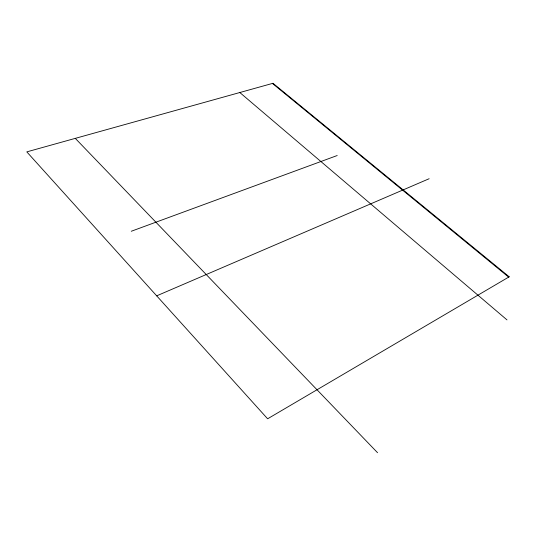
<?xml version="1.0" encoding="UTF-8"?>
<svg xmlns="http://www.w3.org/2000/svg" width="536" height="536" viewBox="0 0 536 536"><rect width="100%" height="100%" fill="white"/><g stroke="black" fill="none" stroke-linecap="round" stroke-linejoin="round"><path stroke-width="0.8" d="M156.673 295.845L429.148 178.722M131.273 231.257L337.198 155.527M272.422 83.442L508.657 277.119M239.719 92.44L506.996 319.898M75.288 138.368L377.558 452.719M509.2 276.797L267.625 418.79L26.8 151.876L272.998 83.281L509.2 276.797"/></g></svg>
